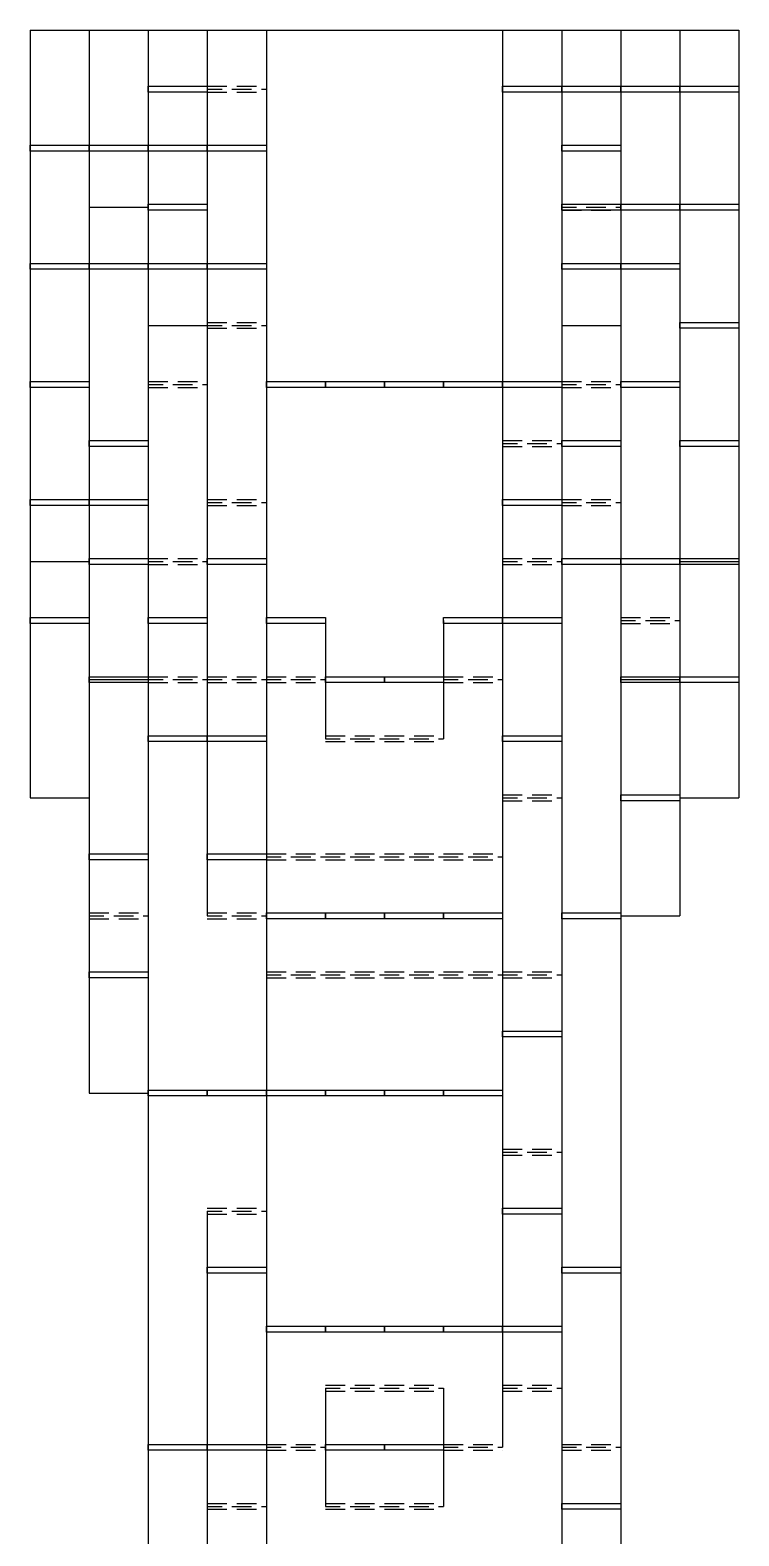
# Model space of a CAD drawing. Header units: millimetres. Extents: x 0 to 108, y 0 to 594.
# Drawn here: x 0 to 108.4, y 363.7 to 594 of the extents above; entities that cross this region are included whole.
import ezdxf

# ---------------------------------------------------------------- set-up
doc = ezdxf.new("R2010")
doc.units = ezdxf.units.MM
for name, color, linetype in [('CUT', 3, 'CONTINUOUS'), ('MOUNTAIN_FOLD', 1, 'CONTINUOUS'), ('VALLEY_FOLD', 5, 'CONTINUOUS')]:
    doc.layers.add(name, color=color, linetype=linetype)

msp = doc.modelspace()

# ---------------------------------------------------------------- linework, layer by layer
at = {"layer": 'CUT'}
for p, q in [((0, 593.953), (0, 584.922)), ((0, 593.953), (9.031, 593.953)), ((9.031, 593.953), (9.031, 584.922)), ((9.031, 593.953), (18.062, 593.953)), ((18.062, 593.953), (18.062, 584.922)), ((18.062, 593.953), (27.093, 593.953)), ((27.093, 593.953), (36.124, 593.953)), ((27.093, 593.953), (27.093, 584.922)), ((36.124, 593.953), (36.124, 584.922)), ((36.124, 593.953), (45.155, 593.953)), ((45.155, 593.953), (54.186, 593.953)), ((54.186, 593.953), (63.217, 593.953)), ((63.217, 593.953), (72.248, 593.953)), ((72.248, 593.953), (81.279, 593.953)), ((72.248, 593.953), (72.248, 584.922)), ((81.279, 593.953), (90.31, 593.953)), ((81.279, 593.953), (81.279, 584.922)), ((90.31, 593.953), (90.31, 584.922)), ((90.31, 593.953), (99.341, 593.953)), ((99.341, 593.953), (99.341, 584.922)), ((99.341, 593.953), (108.372, 593.953)), ((108.372, 593.953), (108.372, 584.922)), ((0, 584.922), (0, 575.891)), ((9.031, 584.922), (9.031, 575.891)), ((18.062, 584.922), (18.062, 575.891)), ((27.093, 584.922), (27.093, 575.891)), ((36.124, 584.922), (36.124, 575.891)), ((72.248, 584.922), (72.248, 575.891)), ((81.279, 584.922), (81.279, 575.891)), ((90.31, 584.922), (90.31, 575.891)), ((99.341, 584.922), (99.341, 575.891)), ((108.372, 584.922), (108.372, 575.891)), ((0, 575.891), (0, 566.86)), ((9.031, 575.891), (9.031, 566.86)), ((18.062, 575.891), (18.062, 566.86)), ((27.093, 575.891), (27.093, 566.86)), ((36.124, 575.891), (36.124, 566.86)), ((72.248, 575.891), (72.248, 566.86)), ((81.279, 575.891), (81.279, 566.86)), ((90.31, 575.891), (90.31, 566.86)), ((99.341, 575.891), (99.341, 566.86)), ((108.372, 575.891), (108.372, 566.86)), ((0, 566.86), (0, 557.829)), ((9.031, 566.86), (9.031, 557.829)), ((9.031, 566.86), (18.062, 566.86)), ((18.062, 566.86), (18.062, 557.829)), ((27.093, 566.86), (27.093, 557.829)), ((36.124, 566.86), (36.124, 557.829)), ((72.248, 566.86), (72.248, 557.829)), ((81.279, 566.86), (81.279, 557.829)), ((90.31, 566.86), (90.31, 557.829)), ((99.341, 566.86), (99.341, 557.829)), ((108.372, 566.86), (108.372, 557.829)), ((0, 557.829), (0, 548.798)), ((9.031, 557.829), (9.031, 548.798)), ((18.062, 557.829), (18.062, 548.798)), ((27.093, 557.829), (27.093, 548.798)), ((36.124, 557.829), (36.124, 548.798)), ((72.248, 557.829), (72.248, 548.798)), ((81.279, 557.829), (81.279, 548.798)), ((90.31, 557.829), (90.31, 548.798)), ((99.341, 557.829), (99.341, 548.798)), ((108.372, 557.829), (108.372, 548.798)), ((0, 548.798), (0, 539.767)), ((9.031, 548.798), (9.031, 539.767)), ((18.062, 548.798), (27.093, 548.798)), ((18.062, 548.798), (18.062, 539.767)), ((27.093, 548.798), (27.093, 539.767)), ((36.124, 548.798), (36.124, 539.767)), ((72.248, 548.798), (72.248, 539.767)), ((81.279, 548.798), (90.31, 548.798)), ((81.279, 548.798), (81.279, 539.767)), ((90.31, 548.798), (90.31, 539.767)), ((99.341, 548.798), (99.341, 539.767)), ((108.372, 548.798), (108.372, 539.767)), ((0, 539.767), (0, 530.736)), ((9.031, 539.767), (9.031, 530.736)), ((18.062, 539.767), (18.062, 530.736)), ((27.093, 539.767), (27.093, 530.736)), ((36.124, 539.767), (36.124, 530.736)), ((72.248, 539.767), (72.248, 530.736)), ((81.279, 539.767), (81.279, 530.736)), ((90.31, 539.767), (90.31, 530.736)), ((99.341, 539.767), (99.341, 530.736)), ((108.372, 539.767), (108.372, 530.736)), ((0, 530.736), (0, 521.705)), ((9.031, 530.736), (9.031, 521.705)), ((18.062, 530.736), (18.062, 521.705)), ((27.093, 530.736), (27.093, 521.705)), ((36.124, 530.736), (36.124, 521.705)), ((72.248, 530.736), (72.248, 521.705)), ((81.279, 530.736), (81.279, 521.705)), ((90.31, 530.736), (90.31, 521.705)), ((99.341, 530.736), (99.341, 521.705)), ((108.372, 530.736), (108.372, 521.705)), ((0, 521.705), (0, 512.674)), ((9.031, 521.705), (9.031, 512.674)), ((18.062, 521.705), (18.062, 512.674)), ((27.093, 521.705), (27.093, 512.674)), ((36.124, 521.705), (36.124, 512.674)), ((72.248, 521.705), (72.248, 512.674)), ((81.279, 521.705), (81.279, 512.674)), ((90.31, 521.705), (90.31, 512.674)), ((99.341, 521.705), (99.341, 512.674)), ((108.372, 521.705), (108.372, 512.674)), ((0, 512.674), (9.031, 512.674)), ((0, 512.674), (0, 503.643)), ((9.031, 512.674), (9.031, 503.643)), ((18.062, 512.674), (18.062, 503.643)), ((27.093, 512.674), (27.093, 503.643)), ((36.124, 512.674), (36.124, 503.643)), ((72.248, 512.674), (72.248, 503.643)), ((81.279, 512.674), (81.279, 503.643)), ((90.31, 512.674), (90.31, 503.643)), ((99.341, 512.674), (99.341, 503.643)), ((99.341, 512.674), (108.372, 512.674)), ((108.372, 512.674), (108.372, 503.643)), ((0, 503.643), (0, 494.612)), ((9.031, 503.643), (9.031, 494.612)), ((18.062, 503.643), (18.062, 494.612)), ((27.093, 503.643), (27.093, 494.612)), ((36.124, 503.643), (36.124, 494.612)), ((45.155, 503.643), (45.155, 494.612)), ((63.217, 503.643), (63.217, 494.612)), ((72.248, 503.643), (72.248, 494.612)), ((81.279, 503.643), (81.279, 494.612)), ((90.31, 503.643), (90.31, 494.612)), ((99.341, 503.643), (99.341, 494.612)), ((108.372, 503.643), (108.372, 494.612)), ((0, 494.612), (0, 485.581)), ((9.031, 494.612), (9.031, 485.581)), ((9.031, 494.612), (18.062, 494.612)), ((18.062, 494.612), (18.062, 485.581)), ((27.093, 494.612), (27.093, 485.581)), ((36.124, 494.612), (36.124, 485.581)), ((45.155, 494.612), (45.155, 485.581)), ((63.217, 494.612), (63.217, 485.581)), ((72.248, 494.612), (72.248, 485.581)), ((81.279, 494.612), (81.279, 485.581)), ((90.31, 494.612), (99.341, 494.612)), ((90.31, 494.612), (90.31, 485.581)), ((99.341, 494.612), (99.341, 485.581)), ((108.372, 494.612), (108.372, 485.581)), ((0, 485.581), (0, 476.55)), ((9.031, 485.581), (9.031, 476.55)), ((18.062, 485.581), (18.062, 476.55)), ((27.093, 485.581), (27.093, 476.55)), ((36.124, 485.581), (36.124, 476.55)), ((72.248, 485.581), (72.248, 476.55)), ((81.279, 485.581), (81.279, 476.55)), ((90.31, 485.581), (90.31, 476.55)), ((99.341, 485.581), (99.341, 476.55)), ((108.372, 485.581), (108.372, 476.55)), ((0, 476.55), (9.031, 476.55)), ((9.031, 476.55), (9.031, 467.519)), ((18.062, 476.55), (18.062, 467.519)), ((27.093, 476.55), (27.093, 467.519)), ((36.124, 476.55), (36.124, 467.519)), ((72.248, 476.55), (72.248, 467.519)), ((81.279, 476.55), (81.279, 467.519)), ((90.31, 476.55), (90.31, 467.519)), ((99.341, 476.55), (108.372, 476.55)), ((99.341, 476.55), (99.341, 467.519)), ((9.031, 467.519), (9.031, 458.488)), ((18.062, 467.519), (18.062, 458.488)), ((27.093, 467.519), (27.093, 458.488)), ((36.124, 467.519), (36.124, 458.488)), ((72.248, 467.519), (72.248, 458.488)), ((81.279, 467.519), (81.279, 458.488)), ((90.31, 467.519), (90.31, 458.488)), ((99.341, 467.519), (99.341, 458.488)), ((9.031, 458.488), (9.031, 449.457)), ((18.062, 458.488), (18.062, 449.457)), ((36.124, 458.488), (36.124, 449.457)), ((72.248, 458.488), (72.248, 449.457)), ((81.279, 458.488), (81.279, 449.457)), ((90.31, 458.488), (99.341, 458.488)), ((90.31, 458.488), (90.31, 449.457)), ((9.031, 449.457), (9.031, 440.426)), ((18.062, 449.457), (18.062, 440.426)), ((36.124, 449.457), (36.124, 440.426)), ((72.248, 449.457), (72.248, 440.426)), ((81.279, 449.457), (81.279, 440.426)), ((90.31, 449.457), (90.31, 440.426)), ((9.031, 440.426), (9.031, 431.395)), ((18.062, 440.426), (18.062, 431.395)), ((36.124, 440.426), (36.124, 431.395)), ((72.248, 440.426), (72.248, 431.395)), ((81.279, 440.426), (81.279, 431.395)), ((90.31, 440.426), (90.31, 431.395)), ((9.031, 431.395), (18.062, 431.395)), ((18.062, 431.395), (18.062, 422.364)), ((36.124, 431.395), (36.124, 422.364)), ((72.248, 431.395), (72.248, 422.364)), ((81.279, 431.395), (81.279, 422.364)), ((90.31, 431.395), (90.31, 422.364)), ((18.062, 422.364), (18.062, 413.333)), ((36.124, 422.364), (36.124, 413.333)), ((72.248, 422.364), (72.248, 413.333)), ((81.279, 422.364), (81.279, 413.333)), ((90.31, 422.364), (90.31, 413.333)), ((18.062, 413.333), (18.062, 404.302)), ((27.093, 413.333), (27.093, 404.302)), ((36.124, 413.333), (36.124, 404.302)), ((72.248, 413.333), (72.248, 404.302)), ((81.279, 413.333), (81.279, 404.302)), ((90.31, 413.333), (90.31, 404.302)), ((18.062, 404.302), (18.062, 395.271)), ((27.093, 404.302), (27.093, 395.271)), ((36.124, 404.302), (36.124, 395.271)), ((72.248, 404.302), (72.248, 395.271)), ((81.279, 404.302), (81.279, 395.271)), ((90.31, 404.302), (90.31, 395.271)), ((18.062, 395.271), (18.062, 386.24)), ((27.093, 395.271), (27.093, 386.24)), ((36.124, 395.271), (36.124, 386.24)), ((72.248, 395.271), (72.248, 386.24)), ((81.279, 395.271), (81.279, 386.24)), ((90.31, 395.271), (90.31, 386.24)), ((18.062, 386.24), (18.062, 377.209)), ((27.093, 386.24), (27.093, 377.209)), ((36.124, 386.24), (36.124, 377.209)), ((45.155, 386.24), (45.155, 377.209)), ((63.217, 386.24), (63.217, 377.209)), ((72.248, 386.24), (72.248, 377.209)), ((81.279, 386.24), (81.279, 377.209)), ((90.31, 386.24), (90.31, 377.209)), ((18.062, 377.209), (18.062, 368.178)), ((27.093, 377.209), (27.093, 368.178)), ((36.124, 377.209), (36.124, 368.178)), ((45.155, 377.209), (45.155, 368.178)), ((63.217, 377.209), (63.217, 368.178)), ((81.279, 377.209), (81.279, 368.178)), ((90.31, 377.209), (90.31, 368.178)), ((18.062, 368.178), (18.062, 359.147)), ((27.093, 368.178), (27.093, 359.147)), ((36.124, 368.178), (36.124, 359.147)), ((81.279, 368.178), (81.279, 359.147)), ((90.31, 368.178), (90.31, 359.147))]:
    msp.add_line(p, q, dxfattribs=at)
at = {"layer": 'MOUNTAIN_FOLD'}
for points in [[(18.062, 585.3736), (27.093, 585.3736), (27.093, 584.4705), (18.062, 584.4705)], [(72.248, 585.3736), (81.279, 585.3736), (81.279, 584.4705), (72.248, 584.4705)], [(81.279, 585.3736), (90.31, 585.3736), (90.31, 584.4705), (81.279, 584.4705)], [(90.31, 585.3736), (99.341, 585.3736), (99.341, 584.4705), (90.31, 584.4705)], [(99.341, 585.3736), (108.372, 585.3736), (108.372, 584.4705), (99.341, 584.4705)], [(0, 576.3426), (9.031, 576.3426), (9.031, 575.4395), (0, 575.4395)], [(9.031, 576.3426), (18.062, 576.3426), (18.062, 575.4395), (9.031, 575.4395)], [(18.062, 576.3426), (27.093, 576.3426), (27.093, 575.4395), (18.062, 575.4395)], [(27.093, 576.3426), (36.124, 576.3426), (36.124, 575.4395), (27.093, 575.4395)], [(81.279, 576.3426), (90.31, 576.3426), (90.31, 575.4395), (81.279, 575.4395)], [(18.062, 567.3116), (27.093, 567.3116), (27.093, 566.4085), (18.062, 566.4085)], [(81.279, 567.3116), (90.31, 567.3116), (90.31, 566.4085), (81.279, 566.4085)], [(90.31, 567.3116), (99.341, 567.3116), (99.341, 566.4085), (90.31, 566.4085)], [(99.341, 567.3116), (108.372, 567.3116), (108.372, 566.4085), (99.341, 566.4085)], [(0, 558.2806), (9.031, 558.2806), (9.031, 557.3775), (0, 557.3775)], [(9.031, 558.2806), (18.062, 558.2806), (18.062, 557.3775), (9.031, 557.3775)], [(18.062, 558.2806), (27.093, 558.2806), (27.093, 557.3775), (18.062, 557.3775)], [(27.093, 558.2806), (36.124, 558.2806), (36.124, 557.3775), (27.093, 557.3775)], [(81.279, 558.2806), (90.31, 558.2806), (90.31, 557.3775), (81.279, 557.3775)], [(90.31, 558.2806), (99.341, 558.2806), (99.341, 557.3775), (90.31, 557.3775)], [(99.341, 549.2496), (108.372, 549.2496), (108.372, 548.3465), (99.341, 548.3465)], [(0, 540.2186), (9.031, 540.2186), (9.031, 539.3155), (0, 539.3155)], [(36.124, 540.2186), (45.155, 540.2186), (45.155, 539.3155), (36.124, 539.3155)], [(45.155, 540.2186), (54.186, 540.2186), (54.186, 539.3155), (45.155, 539.3155)], [(54.186, 540.2186), (63.217, 540.2186), (63.217, 539.3155), (54.186, 539.3155)], [(63.217, 540.2186), (72.248, 540.2186), (72.248, 539.3155), (63.217, 539.3155)], [(72.248, 540.2186), (81.279, 540.2186), (81.279, 539.3155), (72.248, 539.3155)], [(90.31, 540.2186), (99.341, 540.2186), (99.341, 539.3155), (90.31, 539.3155)], [(9.031, 531.1876), (18.062, 531.1876), (18.062, 530.2845), (9.031, 530.2845)], [(81.279, 531.1876), (90.31, 531.1876), (90.31, 530.2845), (81.279, 530.2845)], [(99.341, 531.1876), (108.372, 531.1876), (108.372, 530.2845), (99.341, 530.2845)], [(0, 522.1566), (9.031, 522.1566), (9.031, 521.2535), (0, 521.2535)], [(9.031, 522.1566), (18.062, 522.1566), (18.062, 521.2535), (9.031, 521.2535)], [(72.248, 522.1566), (81.279, 522.1566), (81.279, 521.2535), (72.248, 521.2535)], [(9.031, 513.1256), (18.062, 513.1256), (18.062, 512.2225), (9.031, 512.2225)], [(27.093, 513.1256), (36.124, 513.1256), (36.124, 512.2225), (27.093, 512.2225)], [(81.279, 513.1256), (90.31, 513.1256), (90.31, 512.2225), (81.279, 512.2225)], [(90.31, 513.1256), (99.341, 513.1256), (99.341, 512.2225), (90.31, 512.2225)], [(99.341, 513.1256), (108.372, 513.1256), (108.372, 512.2225), (99.341, 512.2225)], [(0, 504.0946), (9.031, 504.0946), (9.031, 503.1915), (0, 503.1915)], [(18.062, 504.0946), (27.093, 504.0946), (27.093, 503.1915), (18.062, 503.1915)], [(36.124, 504.0946), (45.155, 504.0946), (45.155, 503.1915), (36.124, 503.1915)], [(63.217, 504.0946), (72.248, 504.0946), (72.248, 503.1915), (63.217, 503.1915)], [(72.248, 504.0946), (81.279, 504.0946), (81.279, 503.1915), (72.248, 503.1915)], [(9.031, 495.0636), (18.062, 495.0636), (18.062, 494.1605), (9.031, 494.1605)], [(45.155, 495.0636), (54.186, 495.0636), (54.186, 494.1605), (45.155, 494.1605)], [(54.186, 495.0636), (63.217, 495.0636), (63.217, 494.1605), (54.186, 494.1605)], [(90.31, 495.0636), (99.341, 495.0636), (99.341, 494.1605), (90.31, 494.1605)], [(99.341, 495.0636), (108.372, 495.0636), (108.372, 494.1605), (99.341, 494.1605)], [(18.062, 486.0326), (27.093, 486.0326), (27.093, 485.1295), (18.062, 485.1295)], [(27.093, 486.0326), (36.124, 486.0326), (36.124, 485.1295), (27.093, 485.1295)], [(72.248, 486.0326), (81.279, 486.0326), (81.279, 485.1295), (72.248, 485.1295)], [(90.31, 477.0016), (99.341, 477.0016), (99.341, 476.0985), (90.31, 476.0985)], [(9.031, 467.9706), (18.062, 467.9706), (18.062, 467.0675), (9.031, 467.0675)], [(27.093, 467.9706), (36.124, 467.9706), (36.124, 467.0675), (27.093, 467.0675)], [(36.124, 458.9396), (45.155, 458.9396), (45.155, 458.0365), (36.124, 458.0365)], [(45.155, 458.9396), (54.186, 458.9396), (54.186, 458.0365), (45.155, 458.0365)], [(54.186, 458.9396), (63.217, 458.9396), (63.217, 458.0365), (54.186, 458.0365)], [(63.217, 458.9396), (72.248, 458.9396), (72.248, 458.0365), (63.217, 458.0365)], [(81.279, 458.9396), (90.31, 458.9396), (90.31, 458.0365), (81.279, 458.0365)], [(9.031, 449.9086), (18.062, 449.9086), (18.062, 449.0055), (9.031, 449.0055)], [(72.248, 440.8776), (81.279, 440.8776), (81.279, 439.9745), (72.248, 439.9745)], [(18.062, 431.8466), (27.093, 431.8466), (27.093, 430.9435), (18.062, 430.9435)], [(27.093, 431.8466), (36.124, 431.8466), (36.124, 430.9435), (27.093, 430.9435)], [(36.124, 431.8466), (45.155, 431.8466), (45.155, 430.9435), (36.124, 430.9435)], [(45.155, 431.8466), (54.186, 431.8466), (54.186, 430.9435), (45.155, 430.9435)], [(54.186, 431.8466), (63.217, 431.8466), (63.217, 430.9435), (54.186, 430.9435)], [(63.217, 431.8466), (72.248, 431.8466), (72.248, 430.9435), (63.217, 430.9435)], [(72.248, 413.7846), (81.279, 413.7846), (81.279, 412.8815), (72.248, 412.8815)], [(27.093, 404.7536), (36.124, 404.7536), (36.124, 403.8505), (27.093, 403.8505)], [(81.279, 404.7536), (90.31, 404.7536), (90.31, 403.8505), (81.279, 403.8505)], [(36.124, 395.7226), (45.155, 395.7226), (45.155, 394.8195), (36.124, 394.8195)], [(45.155, 395.7226), (54.186, 395.7226), (54.186, 394.8195), (45.155, 394.8195)], [(54.186, 395.7226), (63.217, 395.7226), (63.217, 394.8195), (54.186, 394.8195)], [(63.217, 395.7226), (72.248, 395.7226), (72.248, 394.8195), (63.217, 394.8195)], [(72.248, 395.7226), (81.279, 395.7226), (81.279, 394.8195), (72.248, 394.8195)], [(18.062, 377.6606), (27.093, 377.6606), (27.093, 376.7575), (18.062, 376.7575)], [(27.093, 377.6606), (36.124, 377.6606), (36.124, 376.7575), (27.093, 376.7575)], [(45.155, 377.6606), (54.186, 377.6606), (54.186, 376.7575), (45.155, 376.7575)], [(54.186, 377.6606), (63.217, 377.6606), (63.217, 376.7575), (54.186, 376.7575)], [(81.279, 368.6296), (90.31, 368.6296), (90.31, 367.7265), (81.279, 367.7265)]]:
    msp.add_lwpolyline(points, close=True, dxfattribs=at)
at = {"layer": 'VALLEY_FOLD'}
for p, q in [((27.093, 585.3735), (30.1033, 585.3735)), ((31.6085, 585.3735), (34.6188, 585.3735)), ((36.124, 585.3735), (36.124, 585.3735)), ((27.093, 584.922), (29.3508, 584.922)), ((27.093, 584.4705), (30.1033, 584.4705)), ((30.8559, 584.922), (33.8663, 584.922)), ((31.6085, 584.4705), (34.6188, 584.4705)), ((35.3714, 584.922), (36.124, 584.922)), ((36.124, 584.4705), (36.124, 584.4705)), ((81.279, 567.3115), (84.2893, 567.3115)), ((81.279, 566.86), (83.5367, 566.86)), ((85.0419, 566.86), (88.0523, 566.86)), ((85.7945, 567.3115), (88.8048, 567.3115)), ((89.5574, 566.86), (90.31, 566.86)), ((90.31, 567.3115), (90.31, 567.3115)), ((81.279, 566.4084), (84.2893, 566.4084)), ((85.7945, 566.4084), (88.8048, 566.4084)), ((90.31, 566.4084), (90.31, 566.4084)), ((27.093, 549.2495), (30.1033, 549.2495)), ((27.093, 548.798), (29.3508, 548.798)), ((27.093, 548.3465), (30.1033, 548.3465)), ((30.8559, 548.798), (33.8663, 548.798)), ((31.6085, 549.2495), (34.6188, 549.2495)), ((31.6085, 548.3465), (34.6188, 548.3465)), ((35.3714, 548.798), (36.124, 548.798)), ((36.124, 549.2495), (36.124, 549.2495)), ((36.124, 548.3465), (36.124, 548.3465)), ((18.062, 540.2185), (21.0723, 540.2185)), ((18.062, 539.767), (20.3198, 539.767)), ((18.062, 539.3154), (21.0723, 539.3154)), ((21.8249, 539.767), (24.8353, 539.767)), ((22.5775, 540.2185), (25.5878, 540.2185)), ((22.5775, 539.3154), (25.5878, 539.3154)), ((26.3404, 539.767), (27.093, 539.767)), ((81.279, 540.2185), (84.2893, 540.2185)), ((81.279, 539.767), (83.5367, 539.767)), ((81.279, 539.3154), (84.2893, 539.3154)), ((85.0419, 539.767), (88.0523, 539.767)), ((85.7945, 540.2185), (88.8048, 540.2185)), ((85.7945, 539.3154), (88.8048, 539.3154)), ((89.5574, 539.767), (90.31, 539.767)), ((90.31, 540.2185), (90.31, 540.2185)), ((90.31, 539.3154), (90.31, 539.3154)), ((72.248, 531.1875), (75.2583, 531.1875)), ((72.248, 530.736), (74.5058, 530.736)), ((72.248, 530.2844), (75.2583, 530.2844)), ((76.0109, 530.736), (79.0213, 530.736)), ((76.7635, 531.1875), (79.7738, 531.1875)), ((76.7635, 530.2844), (79.7738, 530.2844)), ((80.5264, 530.736), (81.279, 530.736)), ((27.093, 522.1565), (30.1033, 522.1565)), ((27.093, 521.705), (29.3508, 521.705)), ((27.093, 521.2534), (30.1033, 521.2534)), ((30.8559, 521.705), (33.8663, 521.705)), ((31.6085, 522.1565), (34.6188, 522.1565)), ((31.6085, 521.2534), (34.6188, 521.2534)), ((35.3714, 521.705), (36.124, 521.705)), ((36.124, 522.1565), (36.124, 522.1565)), ((36.124, 521.2534), (36.124, 521.2534)), ((81.279, 522.1565), (84.2893, 522.1565)), ((81.279, 521.705), (83.5367, 521.705)), ((81.279, 521.2534), (84.2893, 521.2534)), ((85.0419, 521.705), (88.0523, 521.705)), ((85.7945, 522.1565), (88.8048, 522.1565)), ((85.7945, 521.2534), (88.8048, 521.2534)), ((89.5574, 521.705), (90.31, 521.705)), ((90.31, 522.1565), (90.31, 522.1565)), ((90.31, 521.2534), (90.31, 521.2534)), ((18.062, 513.1255), (21.0723, 513.1255)), ((18.062, 512.674), (20.3198, 512.674)), ((18.062, 512.2224), (21.0723, 512.2224)), ((21.8249, 512.674), (24.8353, 512.674)), ((22.5775, 513.1255), (25.5878, 513.1255)), ((22.5775, 512.2224), (25.5878, 512.2224)), ((26.3404, 512.674), (27.093, 512.674)), ((72.248, 513.1255), (75.2583, 513.1255)), ((72.248, 512.674), (74.5058, 512.674)), ((72.248, 512.2224), (75.2583, 512.2224)), ((76.0109, 512.674), (79.0213, 512.674)), ((76.7635, 513.1255), (79.7738, 513.1255)), ((76.7635, 512.2224), (79.7738, 512.2224)), ((80.5264, 512.674), (81.279, 512.674)), ((90.31, 504.0945), (93.3203, 504.0945)), ((90.31, 503.643), (92.5678, 503.643)), ((90.31, 503.1915), (93.3203, 503.1915)), ((94.0729, 503.643), (97.0833, 503.643)), ((94.8255, 504.0945), (97.8358, 504.0945)), ((94.8255, 503.1915), (97.8358, 503.1915)), ((98.5884, 503.643), (99.341, 503.643)), ((18.062, 495.0635), (21.0723, 495.0635)), ((18.062, 494.612), (20.3198, 494.612)), ((18.062, 494.1604), (21.0723, 494.1604)), ((21.8249, 494.612), (24.8353, 494.612)), ((22.5775, 495.0635), (25.5878, 495.0635)), ((22.5775, 494.1604), (25.5878, 494.1604)), ((26.3404, 494.612), (27.093, 494.612)), ((27.093, 495.0635), (30.1033, 495.0635)), ((27.093, 494.612), (29.3508, 494.612)), ((27.093, 494.1604), (30.1033, 494.1604)), ((30.8559, 494.612), (33.8663, 494.612)), ((31.6085, 495.0635), (34.6188, 495.0635)), ((31.6085, 494.1604), (34.6188, 494.1604)), ((35.3714, 494.612), (36.124, 494.612)), ((36.124, 495.0635), (36.124, 495.0635)), ((36.124, 495.0635), (39.1343, 495.0635)), ((36.124, 494.612), (38.3818, 494.612)), ((36.124, 494.1604), (36.124, 494.1604)), ((36.124, 494.1604), (39.1343, 494.1604)), ((39.8869, 494.612), (42.8972, 494.612)), ((40.6395, 495.0635), (43.6498, 495.0635)), ((40.6395, 494.1604), (43.6498, 494.1604)), ((44.4024, 494.612), (45.155, 494.612)), ((63.217, 495.0635), (66.2273, 495.0635)), ((63.217, 494.612), (65.4748, 494.612)), ((63.217, 494.1604), (66.2273, 494.1604)), ((66.9799, 494.612), (69.9903, 494.612)), ((67.7325, 495.0635), (70.7428, 495.0635)), ((67.7325, 494.1604), (70.7428, 494.1604)), ((71.4954, 494.612), (72.248, 494.612)), ((72.248, 495.0635), (72.248, 495.0635)), ((72.248, 494.1604), (72.248, 494.1604)), ((45.155, 486.0325), (48.1653, 486.0325)), ((49.6705, 486.0325), (52.6808, 486.0325)), ((54.186, 486.0325), (57.1963, 486.0325)), ((58.7015, 486.0325), (61.7118, 486.0325)), ((45.155, 485.581), (47.4128, 485.581)), ((45.155, 485.1294), (48.1653, 485.1294)), ((48.9179, 485.581), (51.9283, 485.581)), ((49.6705, 485.1294), (52.6808, 485.1294)), ((53.4334, 485.581), (54.186, 485.581)), ((54.186, 485.581), (56.4438, 485.581)), ((54.186, 485.1294), (57.1963, 485.1294)), ((57.9489, 485.581), (60.9592, 485.581)), ((58.7015, 485.1294), (61.7118, 485.1294)), ((62.4644, 485.581), (63.217, 485.581)), ((72.248, 477.0015), (75.2583, 477.0015)), ((76.7635, 477.0015), (79.7738, 477.0015)), ((72.248, 476.55), (74.5058, 476.55)), ((72.248, 476.0984), (75.2583, 476.0984)), ((76.0109, 476.55), (79.0213, 476.55)), ((76.7635, 476.0984), (79.7738, 476.0984)), ((80.5264, 476.55), (81.279, 476.55)), ((36.124, 467.9705), (39.1343, 467.9705)), ((36.124, 467.519), (38.3818, 467.519)), ((39.8869, 467.519), (42.8972, 467.519)), ((40.6395, 467.9705), (43.6498, 467.9705)), ((44.4024, 467.519), (45.155, 467.519)), ((45.155, 467.9705), (48.1653, 467.9705)), ((45.155, 467.519), (47.4128, 467.519)), ((48.9179, 467.519), (51.9283, 467.519)), ((49.6705, 467.9705), (52.6808, 467.9705)), ((53.4334, 467.519), (54.186, 467.519)), ((54.186, 467.9705), (57.1963, 467.9705)), ((54.186, 467.519), (56.4438, 467.519)), ((57.9489, 467.519), (60.9592, 467.519)), ((58.7015, 467.9705), (61.7118, 467.9705)), ((62.4644, 467.519), (63.217, 467.519)), ((63.217, 467.9705), (66.2273, 467.9705)), ((63.217, 467.519), (65.4748, 467.519)), ((66.9799, 467.519), (69.9903, 467.519)), ((67.7325, 467.9705), (70.7428, 467.9705)), ((71.4954, 467.519), (72.248, 467.519)), ((72.248, 467.9705), (72.248, 467.9705)), ((36.124, 467.0674), (39.1343, 467.0674)), ((40.6395, 467.0674), (43.6498, 467.0674)), ((45.155, 467.0674), (48.1653, 467.0674)), ((49.6705, 467.0674), (52.6808, 467.0674)), ((54.186, 467.0674), (57.1963, 467.0674)), ((58.7015, 467.0674), (61.7118, 467.0674)), ((63.217, 467.0674), (66.2273, 467.0674)), ((67.7325, 467.0674), (70.7428, 467.0674)), ((72.248, 467.0674), (72.248, 467.0674)), ((9.031, 458.9395), (12.0413, 458.9395)), ((9.031, 458.488), (11.2888, 458.488)), ((12.7939, 458.488), (15.8043, 458.488)), ((13.5465, 458.9395), (16.5568, 458.9395)), ((17.3094, 458.488), (18.062, 458.488)), ((27.093, 458.9395), (30.1033, 458.9395)), ((27.093, 458.488), (29.3508, 458.488)), ((30.8559, 458.488), (33.8663, 458.488)), ((31.6085, 458.9395), (34.6188, 458.9395)), ((35.3714, 458.488), (36.124, 458.488)), ((36.124, 458.9395), (36.124, 458.9395)), ((9.031, 458.0364), (12.0413, 458.0364)), ((13.5465, 458.0364), (16.5568, 458.0364)), ((27.093, 458.0364), (30.1033, 458.0364)), ((31.6085, 458.0364), (34.6188, 458.0364)), ((36.124, 458.0364), (36.124, 458.0364)), ((36.124, 449.9085), (39.1343, 449.9085)), ((36.124, 449.457), (38.3818, 449.457)), ((39.8869, 449.457), (42.8972, 449.457)), ((40.6395, 449.9085), (43.6498, 449.9085)), ((44.4024, 449.457), (45.155, 449.457)), ((45.155, 449.9085), (48.1653, 449.9085)), ((45.155, 449.457), (47.4128, 449.457)), ((48.9179, 449.457), (51.9283, 449.457)), ((49.6705, 449.9085), (52.6808, 449.9085)), ((53.4334, 449.457), (54.186, 449.457)), ((54.186, 449.9085), (57.1963, 449.9085)), ((54.186, 449.457), (56.4438, 449.457)), ((57.9489, 449.457), (60.9592, 449.457)), ((58.7015, 449.9085), (61.7118, 449.9085)), ((62.4644, 449.457), (63.217, 449.457)), ((63.217, 449.9085), (66.2273, 449.9085)), ((63.217, 449.457), (65.4748, 449.457)), ((66.9799, 449.457), (69.9903, 449.457)), ((67.7325, 449.9085), (70.7428, 449.9085)), ((71.4954, 449.457), (72.248, 449.457)), ((72.248, 449.9085), (75.2583, 449.9085)), ((72.248, 449.9085), (72.248, 449.9085)), ((72.248, 449.457), (74.5058, 449.457)), ((76.0109, 449.457), (79.0213, 449.457)), ((76.7635, 449.9085), (79.7738, 449.9085)), ((80.5264, 449.457), (81.279, 449.457)), ((36.124, 449.0054), (39.1343, 449.0054)), ((40.6395, 449.0054), (43.6498, 449.0054)), ((45.155, 449.0054), (48.1653, 449.0054)), ((49.6705, 449.0054), (52.6808, 449.0054)), ((54.186, 449.0054), (57.1963, 449.0054)), ((58.7015, 449.0054), (61.7118, 449.0054)), ((63.217, 449.0054), (66.2273, 449.0054)), ((67.7325, 449.0054), (70.7428, 449.0054)), ((72.248, 449.0054), (72.248, 449.0054)), ((72.248, 449.0054), (75.2583, 449.0054)), ((76.7635, 449.0054), (79.7738, 449.0054)), ((72.248, 422.8155), (75.2583, 422.8155)), ((72.248, 422.364), (74.5058, 422.364)), ((72.248, 421.9125), (75.2583, 421.9125)), ((76.0109, 422.364), (79.0213, 422.364)), ((76.7635, 422.8155), (79.7738, 422.8155)), ((76.7635, 421.9125), (79.7738, 421.9125)), ((80.5264, 422.364), (81.279, 422.364)), ((27.093, 413.7845), (30.1033, 413.7845)), ((27.093, 413.333), (29.3508, 413.333)), ((27.093, 412.8814), (30.1033, 412.8814)), ((30.8559, 413.333), (33.8663, 413.333)), ((31.6085, 413.7845), (34.6188, 413.7845)), ((31.6085, 412.8814), (34.6188, 412.8814)), ((35.3714, 413.333), (36.124, 413.333)), ((36.124, 413.7845), (36.124, 413.7845)), ((36.124, 412.8814), (36.124, 412.8814)), ((45.155, 386.6915), (48.1653, 386.6915)), ((45.155, 386.24), (47.4128, 386.24)), ((45.155, 385.7884), (48.1653, 385.7884)), ((48.9179, 386.24), (51.9283, 386.24)), ((49.6705, 386.6915), (52.6808, 386.6915)), ((49.6705, 385.7884), (52.6808, 385.7884)), ((53.4334, 386.24), (54.186, 386.24)), ((54.186, 386.6915), (57.1963, 386.6915)), ((54.186, 386.24), (56.4438, 386.24)), ((54.186, 385.7884), (57.1963, 385.7884)), ((57.9489, 386.24), (60.9592, 386.24)), ((58.7015, 386.6915), (61.7118, 386.6915)), ((58.7015, 385.7884), (61.7118, 385.7884)), ((62.4644, 386.24), (63.217, 386.24)), ((72.248, 386.6915), (75.2583, 386.6915)), ((72.248, 386.24), (74.5058, 386.24)), ((72.248, 385.7884), (75.2583, 385.7884)), ((76.0109, 386.24), (79.0213, 386.24)), ((76.7635, 386.6915), (79.7738, 386.6915)), ((76.7635, 385.7884), (79.7738, 385.7884)), ((80.5264, 386.24), (81.279, 386.24)), ((36.124, 377.6605), (39.1343, 377.6605)), ((36.124, 377.209), (38.3818, 377.209)), ((36.124, 376.7574), (39.1343, 376.7574)), ((39.8869, 377.209), (42.8972, 377.209)), ((40.6395, 377.6605), (43.6498, 377.6605)), ((40.6395, 376.7574), (43.6498, 376.7574)), ((44.4024, 377.209), (45.155, 377.209)), ((63.217, 377.6605), (66.2273, 377.6605)), ((63.217, 377.209), (65.4748, 377.209)), ((63.217, 376.7574), (66.2273, 376.7574)), ((66.9799, 377.209), (69.9903, 377.209)), ((67.7325, 377.6605), (70.7428, 377.6605)), ((67.7325, 376.7574), (70.7428, 376.7574)), ((71.4954, 377.209), (72.248, 377.209)), ((72.248, 377.6605), (72.248, 377.6605)), ((72.248, 376.7574), (72.248, 376.7574)), ((81.279, 377.6605), (84.2893, 377.6605)), ((81.279, 377.209), (83.5367, 377.209)), ((81.279, 376.7574), (84.2893, 376.7574)), ((85.0419, 377.209), (88.0523, 377.209)), ((85.7945, 377.6605), (88.8048, 377.6605)), ((85.7945, 376.7574), (88.8048, 376.7574)), ((89.5574, 377.209), (90.31, 377.209)), ((90.31, 377.6605), (90.31, 377.6605)), ((90.31, 376.7574), (90.31, 376.7574)), ((27.093, 368.6295), (30.1033, 368.6295)), ((31.6085, 368.6295), (34.6188, 368.6295)), ((36.124, 368.6295), (36.124, 368.6295)), ((45.155, 368.6295), (48.1653, 368.6295)), ((49.6705, 368.6295), (52.6808, 368.6295)), ((54.186, 368.6295), (57.1963, 368.6295)), ((58.7015, 368.6295), (61.7118, 368.6295)), ((27.093, 368.178), (29.3508, 368.178)), ((27.093, 367.7264), (30.1033, 367.7264)), ((30.8559, 368.178), (33.8663, 368.178)), ((31.6085, 367.7264), (34.6188, 367.7264)), ((35.3714, 368.178), (36.124, 368.178)), ((36.124, 367.7264), (36.124, 367.7264)), ((45.155, 368.178), (47.4128, 368.178)), ((45.155, 367.7264), (48.1653, 367.7264)), ((48.9179, 368.178), (51.9283, 368.178)), ((49.6705, 367.7264), (52.6808, 367.7264)), ((53.4334, 368.178), (54.186, 368.178)), ((54.186, 368.178), (56.4438, 368.178)), ((54.186, 367.7264), (57.1963, 367.7264)), ((57.9489, 368.178), (60.9592, 368.178)), ((58.7015, 367.7264), (61.7118, 367.7264)), ((62.4644, 368.178), (63.217, 368.178))]:
    msp.add_line(p, q, dxfattribs=at)

doc.saveas('drawing.dxf')
